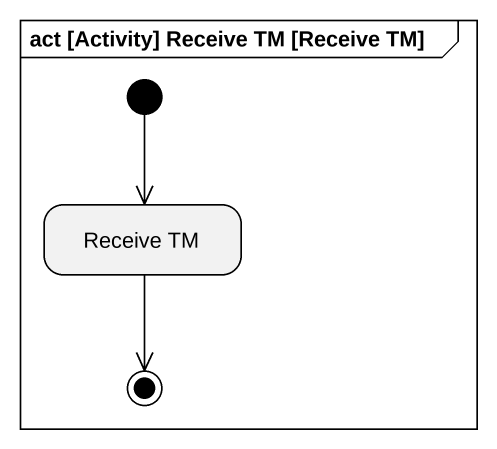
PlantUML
@startuml
mainframe act [Activity] Receive TM [Receive TM]
hide empty description
state "Receive TM" as Receive_TM
[*] --> Receive_TM
Receive_TM --> [*]
@enduml
